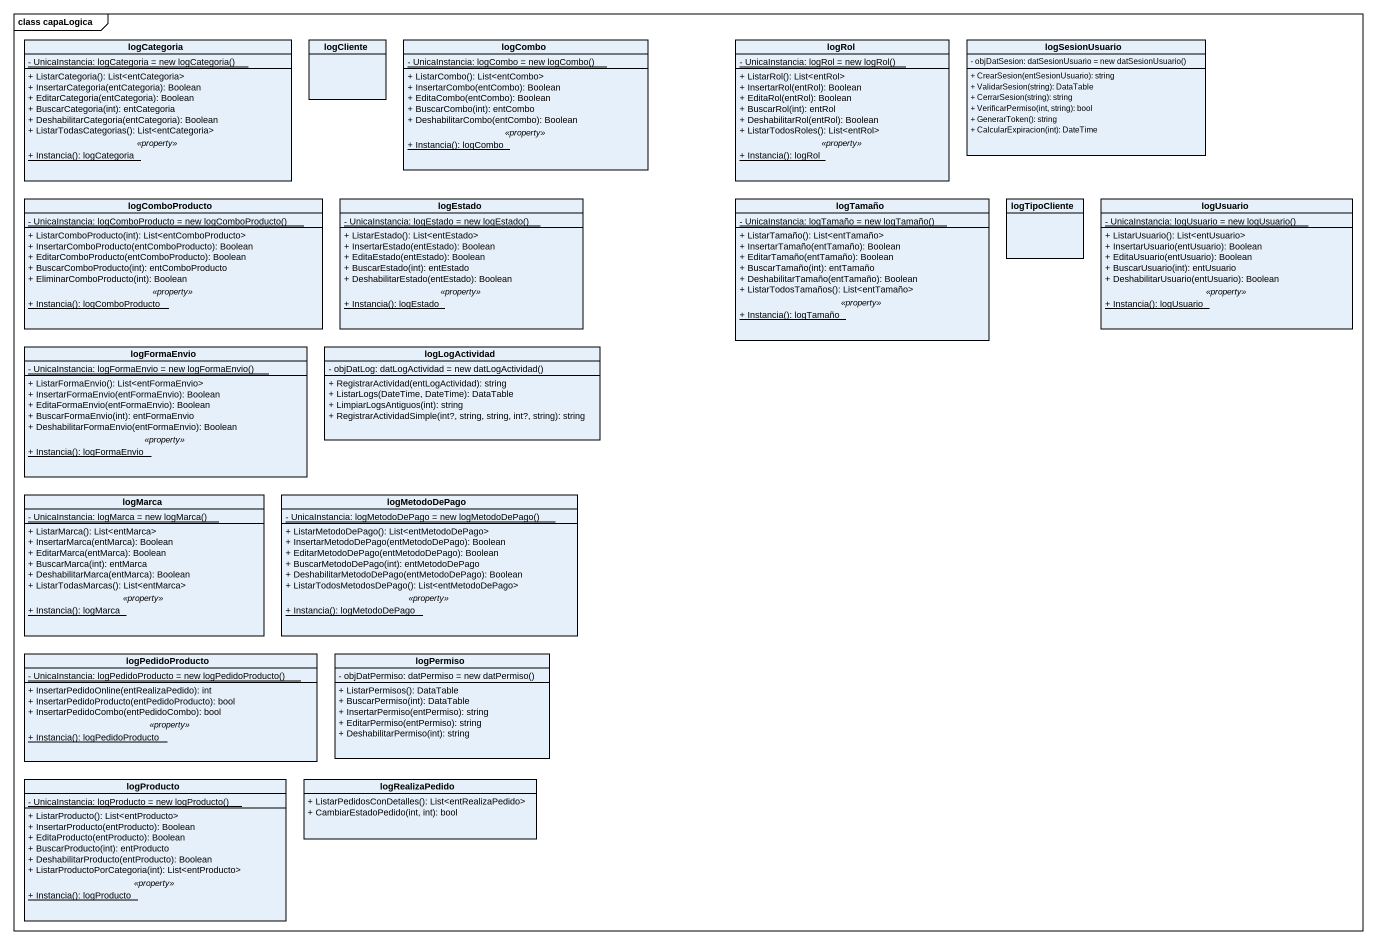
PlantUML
@startuml
mainframe class capaLogica
hide circle
hide empty members
skinparam classAttributeIconSize 0
class logCategoria {
  {static} {field} - UnicaInstancia: logCategoria = new logCategoria()
  --
  + ListarCategoria(): List<entCategoria>
  + InsertarCategoria(entCategoria): Boolean
  + EditarCategoria(entCategoria): Boolean
  + BuscarCategoria(int): entCategoria
  + DeshabilitarCategoria(entCategoria): Boolean
  + ListarTodasCategorias(): List<entCategoria>
  .. <<property>> ..
  {static} + Instancia(): logCategoria
}
class logCliente
class logCombo {
  {static} {field} - UnicaInstancia: logCombo = new logCombo()
  --
  + ListarCombo(): List<entCombo>
  + InsertarCombo(entCombo): Boolean
  + EditaCombo(entCombo): Boolean
  + BuscarCombo(int): entCombo
  + DeshabilitarCombo(entCombo): Boolean
  .. <<property>> ..
  {static} + Instancia(): logCombo
}
class logRol {
  {static} {field} - UnicaInstancia: logRol = new logRol()
  --
  + ListarRol(): List<entRol>
  + InsertarRol(entRol): Boolean
  + EditaRol(entRol): Boolean
  + BuscarRol(int): entRol
  + DeshabilitarRol(entRol): Boolean
  + ListarTodosRoles(): List<entRol>
  .. <<property>> ..
  {static} + Instancia(): logRol
}
class logSesionUsuario {
  {field} - objDatSesion: datSesionUsuario = new datSesionUsuario()
  + CrearSesion(entSesionUsuario): string
  + ValidarSesion(string): DataTable
  + CerrarSesion(string): string
  + VerificarPermiso(int, string): bool
  + GenerarToken(): string
  + CalcularExpiracion(int): DateTime
}
class logComboProducto {
  {static} {field} - UnicaInstancia: logComboProducto = new logComboProducto()
  --
  + ListarComboProducto(int): List<entComboProducto>
  + InsertarComboProducto(entComboProducto): Boolean
  + EditarComboProducto(entComboProducto): Boolean
  + BuscarComboProducto(int): entComboProducto
  + EliminarComboProducto(int): Boolean
  .. <<property>> ..
  {static} + Instancia(): logComboProducto
}
class logEstado {
  {static} {field} - UnicaInstancia: logEstado = new logEstado()
  --
  + ListarEstado(): List<entEstado>
  + InsertarEstado(entEstado): Boolean
  + EditaEstado(entEstado): Boolean
  + BuscarEstado(int): entEstado
  + DeshabilitarEstado(entEstado): Boolean
  .. <<property>> ..
  {static} + Instancia(): logEstado
}
class logTamaño {
  {static} {field} - UnicaInstancia: logTamaño = new logTamaño()
  --
  + ListarTamaño(): List<entTamaño>
  + InsertarTamaño(entTamaño): Boolean
  + EditarTamaño(entTamaño): Boolean
  + BuscarTamaño(int): entTamaño
  + DeshabilitarTamaño(entTamaño): Boolean
  + ListarTodosTamaños(): List<entTamaño>
  .. <<property>> ..
  {static} + Instancia(): logTamaño
}
class logTipoCliente
class logUsuario {
  {static} {field} - UnicaInstancia: logUsuario = new logUsuario()
  --
  + ListarUsuario(): List<entUsuario>
  + InsertarUsuario(entUsuario): Boolean
  + EditaUsuario(entUsuario): Boolean
  + BuscarUsuario(int): entUsuario
  + DeshabilitarUsuario(entUsuario): Boolean
  .. <<property>> ..
  {static} + Instancia(): logUsuario
}
class logFormaEnvio {
  {static} {field} - UnicaInstancia: logFormaEnvio = new logFormaEnvio()
  --
  + ListarFormaEnvio(): List<entFormaEnvio>
  + InsertarFormaEnvio(entFormaEnvio): Boolean
  + EditaFormaEnvio(entFormaEnvio): Boolean
  + BuscarFormaEnvio(int): entFormaEnvio
  + DeshabilitarFormaEnvio(entFormaEnvio): Boolean
  .. <<property>> ..
  {static} + Instancia(): logFormaEnvio
}
class logLogActividad {
  {field} - objDatLog: datLogActividad = new datLogActividad()
  + RegistrarActividad(entLogActividad): string
  + ListarLogs(DateTime, DateTime): DataTable
  + LimpiarLogsAntiguos(int): string
  + RegistrarActividadSimple(int?, string, string, int?, string): string
}
class logMarca {
  {static} {field} - UnicaInstancia: logMarca = new logMarca()
  --
  + ListarMarca(): List<entMarca>
  + InsertarMarca(entMarca): Boolean
  + EditarMarca(entMarca): Boolean
  + BuscarMarca(int): entMarca
  + DeshabilitarMarca(entMarca): Boolean
  + ListarTodasMarcas(): List<entMarca>
  .. <<property>> ..
  {static} + Instancia(): logMarca
}
class logMetodoDePago {
  {static} {field} - UnicaInstancia: logMetodoDePago = new logMetodoDePago()
  --
  + ListarMetodoDePago(): List<entMetodoDePago>
  + InsertarMetodoDePago(entMetodoDePago): Boolean
  + EditarMetodoDePago(entMetodoDePago): Boolean
  + BuscarMetodoDePago(int): entMetodoDePago
  + DeshabilitarMetodoDePago(entMetodoDePago): Boolean
  + ListarTodosMetodosDePago(): List<entMetodoDePago>
  .. <<property>> ..
  {static} + Instancia(): logMetodoDePago
}
class logPedidoProducto {
  {static} {field} - UnicaInstancia: logPedidoProducto = new logPedidoProducto()
  --
  + InsertarPedidoOnline(entRealizaPedido): int
  + InsertarPedidoProducto(entPedidoProducto): bool
  + InsertarPedidoCombo(entPedidoCombo): bool
  .. <<property>> ..
  {static} + Instancia(): logPedidoProducto
}
class logPermiso {
  {field} - objDatPermiso: datPermiso = new datPermiso()
  + ListarPermisos(): DataTable
  + BuscarPermiso(int): DataTable
  + InsertarPermiso(entPermiso): string
  + EditarPermiso(entPermiso): string
  + DeshabilitarPermiso(int): string
}
class logProducto {
  {static} {field} - UnicaInstancia: logProducto = new logProducto()
  --
  + ListarProducto(): List<entProducto>
  + InsertarProducto(entProducto): Boolean
  + EditaProducto(entProducto): Boolean
  + BuscarProducto(int): entProducto
  + DeshabilitarProducto(entProducto): Boolean
  + ListarProductoPorCategoria(int): List<entProducto>
  .. <<property>> ..
  {static} + Instancia(): logProducto
}
class logRealizaPedido {
  + ListarPedidosConDetalles(): List<entRealizaPedido>
  + CambiarEstadoPedido(int, int): bool
}
@enduml
